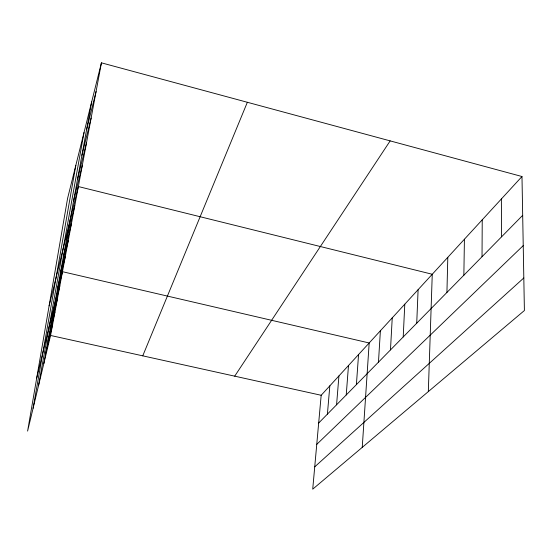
<?xml version="1.0" encoding="UTF-8"?>
<svg xmlns="http://www.w3.org/2000/svg" width="552" height="552" viewBox="0 0 552 552"><rect width="100%" height="100%" fill="white"/><g stroke="black" fill="none" stroke-linecap="round" stroke-linejoin="round"><path stroke-width="0.83" d="M482.027 256.721L482.234 219.82M463.859 275.22L464.418 239.223M446.927 292.457L447.803 257.329M428.324 391.603L432.257 274.261L78.349 186.548L49.107 305.891M416.726 323.203L418.106 289.676M403.208 336.962L404.788 304.186M390.478 349.92L392.237 317.855M378.472 362.147L380.383 330.772M362.236 447.382L369.178 342.978L62.473 271.688L36.722 377.996M356.399 384.62L358.558 354.543M346.228 394.97L348.491 365.514M336.575 404.802L338.928 375.933M327.405 414.138L329.834 385.834M521.985 176.516L321.174 395.273L312.722 489.169L524.4 310.521L521.985 176.516L101.423 62.831L67.565 198.451L27.6 431.084L50.577 335.471L101.423 62.831M33.072 408.307L75.831 165.345M38.578 385.399L84.014 132.556M43.794 363.685L91.66 101.941M45.788 352.797L52.709 324.024M52.44 316.427L59.83 285.867M50.101 329.22L57.325 299.274M47.886 341.322L54.959 311.977M66.454 239.796L74.761 205.786M63.294 257.08L71.401 223.808M60.327 273.295L68.241 240.741M57.539 288.537L65.274 256.666M73.561 200.935L82.303 165.345M81.896 155.333L91.128 118.031M77.57 178.993L86.554 142.561M86.581 129.727L96.076 91.535M142.754 355.84L247.351 102.279M234.71 376.16L390.161 140.884M318.676 423.025L522.682 215.328M316.758 444.36L523.227 245.619M314.73 466.84L523.813 277.96M50.577 335.471L321.174 395.273M501.368 198.968L501.582 236.808"/></g></svg>
